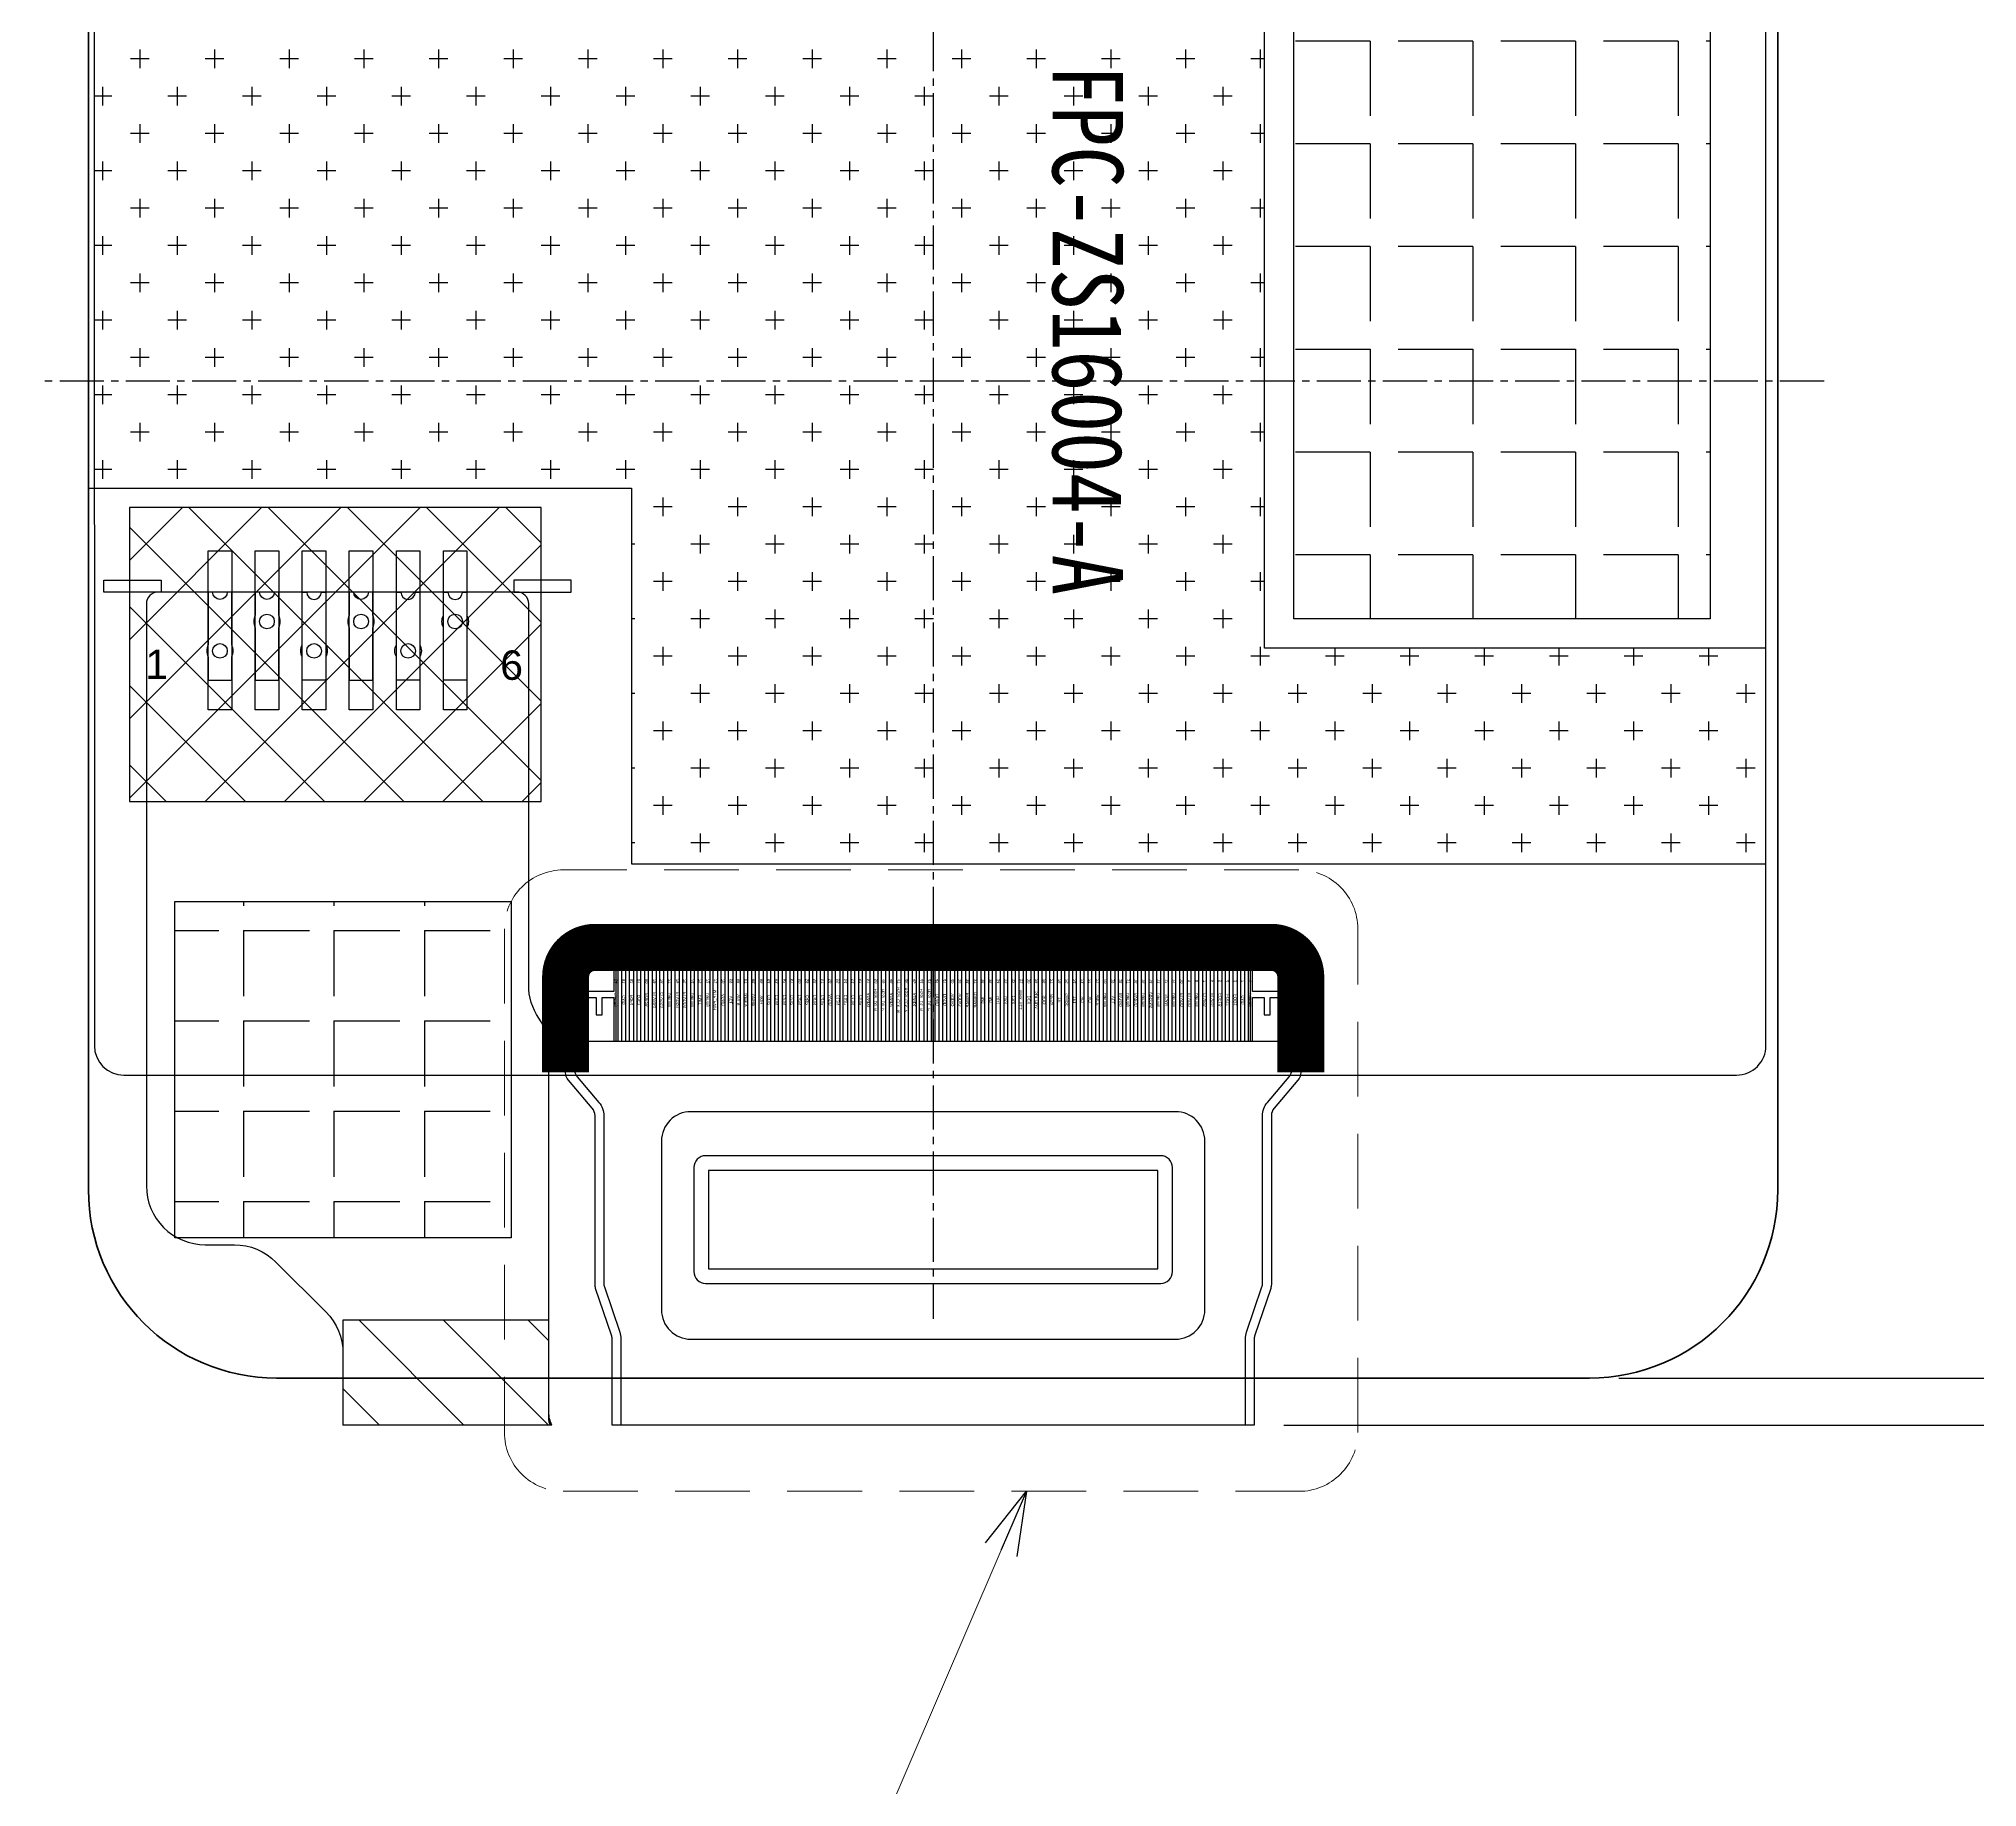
# Model space of a CAD drawing. Header units: millimetres. Extents: x 2678 to 7528, y -1679 to -1155.
# Drawn here: x 3287.1 to 3320.07, y -1290.32 to -1260.58 of the extents above; entities that cross this region are included whole.
import ezdxf
from ezdxf.enums import TextEntityAlignment as Align

# ---------------------------------------------------------------- set-up
doc = ezdxf.new("R2010")
doc.units = ezdxf.units.MM
doc.linetypes.add('CENTER2', pattern=[1.125, 0.75, -0.125, 0.125, -0.125])
doc.linetypes.add('DASHED', pattern=[19.05, 12.7, -6.35])
for name, color, linetype in [('01 Copper', 3, 'Continuous'), ('03 Solder Resist', 6, 'Continuous'), ('04 Chip', 20, 'Continuous'), ('06 Cutline', 4, 'Continuous'), ('07 Potting', 132, 'Continuous'), ('09 Center_line', 1, 'Continuous'), ('13 OL no.', 190, 'Continuous'), ('14 OL name', 220, 'Continuous'), ('EMI', 8, 'Continuous'), ('FPC-LCM', 124, 'Continuous'), ('FPC-TP', 32, 'Continuous'), ('LCM-FPC', 30, 'Continuous'), ('PANEL', 7, 'Continuous')]:
    doc.layers.add(name, color=color, linetype=linetype)
for name, color, linetype, lineweight in [('AM_8', 1, 'Continuous', 25), ('Dim', 3, 'Continuous', 13), ('P_ENCAP.drawing', 30, 'Continuous', 100), ('P_OLED.drawing', 3, 'Continuous', 100)]:
    doc.layers.add(name, color=color, linetype=linetype, lineweight=lineweight)
doc.styles.add('Arial', font='')
doc.styles.add('CCN-1', font='', dxfattribs={"width": 0.85})
doc.styles.get("Standard").update_dxf_attribs({"font": 'arial.ttf'})
doc.styles.add('宋体', font='')
doc.styles.add('汉字', font='')
doc.styles.get('Arial').set_extended_font_data('SimSun')
doc.styles.get('CCN-1').set_extended_font_data('SimSun')
doc.styles.get('宋体').set_extended_font_data('SimSun')
doc.styles.get('汉字').set_extended_font_data('SimSun')
doc.dimstyles.new('DIM-CCN', dxfattribs={"dimscale": 0.9, "dimtxt": 1.7, "dimasz": 1.2, "dimexe": 1.5, "dimexo": 0.5, "dimgap": 0.3, "dimtad": 1, "dimzin": 0, "dimdsep": 46, "dimtxsty": 'CCN-1', "dimblk": 'OPEN30', "dimcen": 0.05, "dimclrd": 256, "dimclre": 256, "dimclrt": 7, "dimadec": 0, "dimazin": 0, "dimtfac": 1, "dimtofl": 0, "dimtmove": 0, "dimatfit": 3, "dimldrblk": 'OPEN30', "dimfxl": 1, "dimtolj": 1, "dimtzin": 0, "dimlwd": -1, "dimlwe": -1, "dimarcsym": 0})
doc.dimstyles.new('标注模版', dxfattribs={"dimtxt": 1.6, "dimasz": 2, "dimexe": 0.5, "dimexo": 0.5, "dimgap": 0.2, "dimtad": 1, "dimzin": 1, "dimdsep": 46, "dimtxsty": 'Arial', "dimcen": 1, "dimclrd": 3, "dimclre": 3, "dimclrt": 3, "dimadec": 0, "dimazin": 0, "dimtp": 1.2, "dimtm": 1.2, "dimtfac": 1, "dimtmove": 0, "dimatfit": 3, "dimfxl": 1, "dimtolj": 1, "dimarcsym": 0})

# ---------------------------------------------------------------- blocks, each defined once
blk = doc.blocks.new('*D212')
at = {"layer": 'Defpoints', "color": 0}
for p in [(3313.473, -1283.361), (3307.773, -1284.161), (3324.187, -1284.161)]:
    blk.add_point(p, dxfattribs=at)
at = {"layer": 'Dim', "color": 6, "lineweight": -2}
for p, q in [((3324.187, -1281.861), (3324.187, -1280.361)), ((3313.973, -1283.361), (3324.687, -1283.361)), ((3324.187, -1283.361), (3324.187, -1284.161)), ((3308.273, -1284.161), (3324.687, -1284.161)), ((3324.187, -1285.661), (3324.187, -1295.364))]:
    blk.add_line(p, q, dxfattribs=at)
at = {"layer": 'Dim', "color": 6}
for points in [[(3323.937, -1281.861), (3324.437, -1281.861), (3324.187, -1283.361)], [(3324.437, -1285.661), (3323.937, -1285.661), (3324.187, -1284.161)]]:
    blk.add_solid(points, dxfattribs=at)
at = {"layer": 'Dim', "color": 6, "insert": (3323.187, -1291.263), "char_height": 1.6, "attachment_point": 5, "rotation": 90, "style": '宋体'}
blk.add_mtext('0.80max', dxfattribs=at)
blk = doc.blocks.new('WQG43')
at = {"layer": 'AM_8'}
h = blk.add_hatch(dxfattribs=at)
h.set_pattern_fill('ANGLE', color=2, scale=0.25, angle=180, style=0)
h.set_pattern_definition([(180, (6606.661, -666.9035), (-2e-16, -1.74625), [1.27, -0.47625]), (270, (6606.661, -666.9035), (1.74625, -3e-16), [1.27, -0.47625])])
h.paths.add_polyline_path([(3340.889, -837.872), (3347.97, -837.872), (3347.97, -848.669), (3340.889, -848.669)])
at = {"color": 1, "linetype": 'Continuous'}
blk.add_lwpolyline([(3339.758, -837.709, -0.414214), (3339.258, -837.209), (3339.258, -819.444, -0.414214), (3339.758, -818.95), (3340.258, -818.95, 0.414214), (3340.758, -818.45), (3340.758, -815.65, 0.414214), (3340.258, -815.15), (3333.258, -815.15, 0.414214), (3332.758, -815.65), (3332.758, -818.45, 0.414214), (3333.258, -818.95), (3333.758, -818.95, -0.414214), (3334.258, -819.444), (3334.258, -837.209, -0.414214), (3333.758, -837.709), (3320.993, -837.709, 0.41424), (3320.493, -838.209), (3320.495, -855.929, 0.414187), (3320.995, -856.429), (3348.418, -856.429, 0.414214), (3348.918, -855.929), (3348.918, -838.209, 0.414214), (3348.418, -837.709)], format="xyb", close=True, dxfattribs=at)
at = {"layer": 'AM_8', "color": 2}
blk.add_lwpolyline([(3340.889, -837.872), (3347.97, -837.872), (3347.97, -848.669), (3340.889, -848.669)], close=True, dxfattribs=at)
blk = doc.blocks.new('_Open30')
at = {"color": 0, "linetype": 'ByBlock', "lineweight": -2}
for p, q in [((-1, 0.268), (0, 0)), ((0, 0), (-1, -0.268)), ((0, 0), (-1, 0))]:
    blk.add_line(p, q, dxfattribs=at)

msp = doc.modelspace()

# ---------------------------------------------------------------- hatches: boundary and pattern name
at = {"layer": 'AM_8'}
h = msp.add_hatch(dxfattribs=at)
h.set_pattern_fill('ANSI37', color=2, scale=0.3, style=0)
h.set_pattern_definition([(225, (6522.494, -1085.3043), (0.6735192, -0.6735192), []), (315, (6522.494, -1085.3043), (0.6735192, 0.6735192), [])])
h.paths.add_polyline_path([(3295.6461, -1268.5563), (3288.6461, -1268.5563), (3288.6461, -1273.5563), (3295.6461, -1273.5563)])
h = msp.add_hatch(dxfattribs=at)
h.set_pattern_fill('ANGLE', color=2, scale=0.22, style=0)
h.set_pattern_definition([(360, (-280.7044, -1046.7832), (0, -1.5367), [1.1176, -0.4191]), (270, (-280.7044, -1046.7832), (-1.5367, -9e-17), [1.1176, -0.4191])])
h.paths.add_polyline_path([(3289.4158, -1275.2586), (3295.1358, -1275.2586), (3295.1358, -1280.9786), (3289.4158, -1280.9786)])
h = msp.add_hatch(dxfattribs=at)
h.set_pattern_fill('ANSI31', color=6, scale=0.32, style=0)
h.set_pattern_definition([(315, (-564.2067, -300.7402), (-0.7184205, -0.7184205), [])])
h.paths.add_polyline_path([(3292.2771, -1284.161), (3295.8037, -1284.161), (3295.8039, -1284.1613), (3295.784, -1284.1131), (3295.7771, -1284.0614), (3295.7771, -1282.377), (3292.2771, -1282.377)])
at = {"layer": 'EMI'}
h = msp.add_hatch(dxfattribs=at)
h.set_pattern_fill('CROSS', color=8, scale=0.1, style=0)
h.set_pattern_definition([(180, (6463.34627, -2146.75086), (-0.635, -0.635), [0.3175, -0.9525]), (270, (6463.1875, -2146.5921), (0.635, -0.635), [0.3175, -0.9525])])
edge = h.paths.add_edge_path()
edge.add_line((3287.9499, -1268.2292), (3297.1845, -1268.2292))
edge.add_line((3297.1845, -1268.2292), (3297.1845, -1274.6166))
edge.add_line((3297.1845, -1274.6166), (3316.4732, -1274.6166))
edge.add_line((3316.4732, -1274.6166), (3316.4732, -1270.9477))
edge.add_line((3316.4732, -1270.9477), (3307.9443, -1270.9477))
edge.add_line((3307.9443, -1270.9477), (3307.9443, -1259.488))
edge.add_line((3307.9443, -1259.488), (3307.3132, -1259.488))
edge.add_arc((3307.3132, -1258.988), 0.5, 180, 270, ccw=False)
edge.add_line((3306.8132, -1258.988), (3306.8132, -1241.223))
edge.add_line((3306.8132, -1241.223), (3301.8132, -1241.223))
edge.add_line((3301.8132, -1241.223), (3301.8132, -1258.988))
edge.add_arc((3301.3132, -1258.988), 0.5, 270, 360, ccw=False)
edge.add_line((3301.3132, -1259.488), (3288.5481, -1259.488))
edge.add_arc((3288.5481, -1259.988), 0.5, 90, 180.00516)
edge.add_line((3288.0481, -1259.988), (3288.0488, -1268.2292))

# ---------------------------------------------------------------- linework, layer by layer
at = {"color": 7, "const_width": 0.8}
msp.add_lwpolyline([(3308.5626, -1278.1632), (3308.5626, -1276.5365, 0.4142136), (3308.0626, -1276.0365), (3296.5628, -1276.0365, 0.4141784), (3296.0628, -1276.5364), (3296.0626, -1278.1632)], format="xyb", dxfattribs=at)
at = {"color": 3, "lineweight": 100}
msp.add_arc((3313.4732, -1280.161), 3.2, 270, 0, dxfattribs=at)
at = {"layer": '01 Copper'}
for points in [[(3296.9094, -1276.0366), (3296.9094, -1276.1166), (3296.8844, -1276.1366), (3296.8844, -1276.7866), (3296.3822, -1276.7866), (3296.3822, -1276.8866), (3296.5822, -1276.8866), (3296.5822, -1277.1866), (3296.6822, -1277.1866), (3296.6822, -1276.8866), (3296.8844, -1276.8866), (3296.8844, -1277.6366)], [(3296.9544, -1277.6366), (3296.9544, -1276.1366), (3296.9294, -1276.1166), (3296.9294, -1276.0366)], [(3297.0394, -1276.0366), (3297.0394, -1276.1166), (3297.0144, -1276.1366), (3297.0144, -1277.6366)], [(3297.0844, -1277.6366), (3297.0844, -1276.1366), (3297.0594, -1276.1166), (3297.0594, -1276.0366)], [(3297.1694, -1276.0366), (3297.1694, -1276.1166), (3297.1444, -1276.1366), (3297.1444, -1277.6366)], [(3297.1894, -1276.0366), (3297.1894, -1276.1166), (3297.2144, -1276.1366), (3297.2144, -1277.6366)], [(3297.2993, -1276.0366), (3297.2993, -1276.1166), (3297.2743, -1276.1366), (3297.2743, -1277.6366)], [(3297.3443, -1277.6366), (3297.3443, -1276.1366), (3297.3193, -1276.1166), (3297.3193, -1276.0366)], [(3297.4293, -1276.0366), (3297.4293, -1276.1166), (3297.4043, -1276.1366), (3297.4043, -1277.6366)], [(3297.4743, -1277.6366), (3297.4743, -1276.1366), (3297.4493, -1276.1166), (3297.4493, -1276.0366)], [(3297.5592, -1276.0366), (3297.5592, -1276.1166), (3297.5342, -1276.1366), (3297.5342, -1277.6366)], [(3297.5792, -1276.0366), (3297.5792, -1276.1166), (3297.6042, -1276.1366), (3297.6042, -1277.6366)], [(3297.6642, -1277.6366), (3297.6642, -1276.1366), (3297.6892, -1276.1166), (3297.6892, -1276.0366)], [(3297.7342, -1277.6366), (3297.7342, -1276.1366), (3297.7092, -1276.1166), (3297.7092, -1276.0366)], [(3297.8191, -1276.0366), (3297.8191, -1276.1166), (3297.7941, -1276.1366), (3297.7941, -1277.6366)], [(3297.8641, -1277.6366), (3297.8641, -1276.1366), (3297.8391, -1276.1166), (3297.8391, -1276.0366)], [(3297.9241, -1277.6366), (3297.9241, -1276.1366), (3297.9491, -1276.1166), (3297.9491, -1276.0366)], [(3297.9691, -1276.0366), (3297.9691, -1276.1166), (3297.9941, -1276.1366), (3297.9941, -1277.6366)], [(3298.054, -1277.6366), (3298.054, -1276.1366), (3298.079, -1276.1166), (3298.079, -1276.0366)], [(3298.124, -1277.6366), (3298.124, -1276.1366), (3298.099, -1276.1166), (3298.099, -1276.0366)], [(3298.209, -1276.0366), (3298.209, -1276.1166), (3298.184, -1276.1366), (3298.184, -1277.6366)], [(3298.254, -1277.6366), (3298.254, -1276.1366), (3298.229, -1276.1166), (3298.229, -1276.0366)], [(3298.3139, -1277.6366), (3298.3139, -1276.1366), (3298.3389, -1276.1166), (3298.3389, -1276.0366)], [(3298.3839, -1277.6366), (3298.3839, -1276.1366), (3298.3589, -1276.1166), (3298.3589, -1276.0366)], [(3298.4439, -1277.6366), (3298.4439, -1276.1366), (3298.4689, -1276.1166), (3298.4689, -1276.0366)], [(3298.4889, -1276.0366), (3298.4889, -1276.1166), (3298.5139, -1276.1366), (3298.5139, -1277.6366)], [(3298.5739, -1277.6366), (3298.5739, -1276.1366), (3298.5989, -1276.1166), (3298.5989, -1276.0366)], [(3298.6189, -1276.0366), (3298.6189, -1276.1166), (3298.6439, -1276.1366), (3298.6439, -1277.6366)], [(3298.7288, -1276.0366), (3298.7288, -1276.1166), (3298.7038, -1276.1366), (3298.7038, -1277.6366)], [(3298.7738, -1277.6366), (3298.7738, -1276.1366), (3298.7488, -1276.1166), (3298.7488, -1276.0366)], [(3298.8338, -1277.6366), (3298.8338, -1276.1366), (3298.8588, -1276.1166), (3298.8588, -1276.0366)], [(3298.8788, -1276.0366), (3298.8788, -1276.1166), (3298.9038, -1276.1366), (3298.9038, -1277.6366)], [(3298.9887, -1276.0366), (3298.9887, -1276.1166), (3298.9637, -1276.1366), (3298.9637, -1277.6366)], [(3299.0337, -1277.6366), (3299.0337, -1276.1366), (3299.0087, -1276.1166), (3299.0087, -1276.0366)], [(3299.1187, -1276.0366), (3299.1187, -1276.1166), (3299.0937, -1276.1366), (3299.0937, -1277.6366)], [(3299.1637, -1277.6366), (3299.1637, -1276.1366), (3299.1387, -1276.1166), (3299.1387, -1276.0366)], [(3299.2486, -1276.0366), (3299.2486, -1276.1166), (3299.2236, -1276.1366), (3299.2236, -1277.6366)], [(3299.2936, -1277.6366), (3299.2936, -1276.1366), (3299.2686, -1276.1166), (3299.2686, -1276.0366)], [(3299.3536, -1277.6366), (3299.3536, -1276.1366), (3299.3786, -1276.1166), (3299.3786, -1276.0366)], [(3299.3986, -1276.0366), (3299.3986, -1276.1166), (3299.4236, -1276.1366), (3299.4236, -1277.6366)], [(3299.5085, -1276.0366), (3299.5085, -1276.1166), (3299.4835, -1276.1366), (3299.4835, -1277.6366)], [(3299.5535, -1277.6366), (3299.5535, -1276.1366), (3299.5285, -1276.1166), (3299.5285, -1276.0366)], [(3299.6385, -1276.0366), (3299.6385, -1276.1166), (3299.6135, -1276.1366), (3299.6135, -1277.6366)], [(3299.6835, -1277.6366), (3299.6835, -1276.1366), (3299.6585, -1276.1166), (3299.6585, -1276.0366)], [(3299.7684, -1276.0366), (3299.7684, -1276.1166), (3299.7434, -1276.1366), (3299.7434, -1277.6366)], [(3299.8134, -1277.6366), (3299.8134, -1276.1366), (3299.7884, -1276.1166), (3299.7884, -1276.0366)], [(3299.8984, -1276.0366), (3299.8984, -1276.1166), (3299.8734, -1276.1366), (3299.8734, -1277.6366)], [(3299.9434, -1277.6366), (3299.9434, -1276.1366), (3299.9184, -1276.1166), (3299.9184, -1276.0366)], [(3300.0284, -1276.0366), (3300.0284, -1276.1166), (3300.0034, -1276.1366), (3300.0034, -1277.6366)], [(3300.0734, -1277.6366), (3300.0734, -1276.1366), (3300.0484, -1276.1166), (3300.0484, -1276.0366)], [(3300.1333, -1277.6366), (3300.1333, -1276.1366), (3300.1583, -1276.1166), (3300.1583, -1276.0366)], [(3300.1783, -1276.0366), (3300.1783, -1276.1166), (3300.2033, -1276.1366), (3300.2033, -1277.6366)], [(3300.2883, -1276.0366), (3300.2883, -1276.1166), (3300.2633, -1276.1366), (3300.2633, -1277.6366)], [(3300.3333, -1277.6366), (3300.3333, -1276.1366), (3300.3083, -1276.1166), (3300.3083, -1276.0366)], [(3300.4182, -1276.0366), (3300.4182, -1276.1166), (3300.3932, -1276.1366), (3300.3932, -1277.6366)], [(3300.4632, -1277.6366), (3300.4632, -1276.1366), (3300.4382, -1276.1166), (3300.4382, -1276.0366)], [(3300.5482, -1276.0366), (3300.5482, -1276.1166), (3300.5232, -1276.1366), (3300.5232, -1277.6366)], [(3300.5932, -1277.6366), (3300.5932, -1276.1366), (3300.5682, -1276.1166), (3300.5682, -1276.0366)], [(3300.6531, -1277.6366), (3300.6531, -1276.1366), (3300.6781, -1276.1166), (3300.6781, -1276.0366)], [(3300.6981, -1276.0366), (3300.6981, -1276.1166), (3300.7231, -1276.1366), (3300.7231, -1277.6366)], [(3300.7831, -1277.6366), (3300.7831, -1276.1366), (3300.8081, -1276.1166), (3300.8081, -1276.0366)], [(3300.8281, -1276.0366), (3300.8281, -1276.1166), (3300.8531, -1276.1366), (3300.8531, -1277.6366)], [(3300.938, -1276.0366), (3300.938, -1276.1166), (3300.913, -1276.1366), (3300.913, -1277.6366)], [(3300.983, -1277.6366), (3300.983, -1276.1366), (3300.958, -1276.1166), (3300.958, -1276.0366)], [(3301.068, -1276.0366), (3301.068, -1276.1166), (3301.043, -1276.1366), (3301.043, -1277.6366)], [(3301.113, -1277.6366), (3301.113, -1276.1366), (3301.088, -1276.1166), (3301.088, -1276.0366)], [(3301.1729, -1277.6366), (3301.1729, -1276.1366), (3301.1979, -1276.1166), (3301.1979, -1276.0366)], [(3301.2429, -1277.6366), (3301.2429, -1276.1366), (3301.2179, -1276.1166), (3301.2179, -1276.0366)], [(3301.3029, -1277.6366), (3301.3029, -1276.1366), (3301.3279, -1276.1166), (3301.3279, -1276.0366)], [(3301.3479, -1276.0366), (3301.3479, -1276.1166), (3301.3729, -1276.1366), (3301.3729, -1277.6366)], [(3301.4329, -1277.6366), (3301.4329, -1276.1366), (3301.4579, -1276.1166), (3301.4579, -1276.0366)], [(3301.4779, -1276.0366), (3301.4779, -1276.1166), (3301.5029, -1276.1366), (3301.5029, -1277.6366)], [(3301.5878, -1276.0366), (3301.5878, -1276.1166), (3301.5628, -1276.1366), (3301.5628, -1277.6366)], [(3301.6328, -1277.6366), (3301.6328, -1276.1366), (3301.6078, -1276.1166), (3301.6078, -1276.0366)], [(3301.6928, -1277.6366), (3301.6928, -1276.1366), (3301.7178, -1276.1166), (3301.7178, -1276.0366)], [(3301.7378, -1276.0366), (3301.7378, -1276.1166), (3301.7628, -1276.1366), (3301.7628, -1277.6366)], [(3301.8477, -1276.0366), (3301.8477, -1276.1166), (3301.8227, -1276.1366), (3301.8227, -1277.6366)], [(3301.8927, -1277.6366), (3301.8927, -1276.1366), (3301.8677, -1276.1166), (3301.8677, -1276.0366)], [(3301.9777, -1276.0366), (3301.9777, -1276.1166), (3301.9527, -1276.1366), (3301.9527, -1277.6366)], [(3301.9977, -1276.0366), (3301.9977, -1276.1166), (3302.0227, -1276.1366), (3302.0227, -1277.6366)], [(3302.0826, -1277.6366), (3302.0826, -1276.1366), (3302.1076, -1276.1166), (3302.1076, -1276.0366)], [(3302.1276, -1276.0366), (3302.1276, -1276.1166), (3302.1526, -1276.1366), (3302.1526, -1277.6366)], [(3302.2376, -1276.0366), (3302.2376, -1276.1166), (3302.2126, -1276.1366), (3302.2126, -1277.6366)], [(3302.2826, -1277.6366), (3302.2826, -1276.1366), (3302.2576, -1276.1166), (3302.2576, -1276.0366)], [(3302.3675, -1276.0366), (3302.3675, -1276.1166), (3302.3425, -1276.1366), (3302.3425, -1277.6366)], [(3302.4125, -1277.6366), (3302.4125, -1276.1366), (3302.3875, -1276.1166), (3302.3875, -1276.0366)], [(3302.4975, -1276.0366), (3302.4975, -1276.1166), (3302.4725, -1276.1366), (3302.4725, -1277.6366)], [(3302.5425, -1277.6366), (3302.5425, -1276.1366), (3302.5175, -1276.1166), (3302.5175, -1276.0366)], [(3302.6274, -1276.0366), (3302.6274, -1276.1166), (3302.6024, -1276.1366), (3302.6024, -1277.6366)], [(3302.6474, -1276.0366), (3302.6474, -1276.1166), (3302.6724, -1276.1366), (3302.6724, -1277.6366)], [(3302.7324, -1277.6366), (3302.7324, -1276.1366), (3302.7574, -1276.1166), (3302.7574, -1276.0366)], [(3302.8024, -1277.6366), (3302.8024, -1276.1366), (3302.7774, -1276.1166), (3302.7774, -1276.0366)], [(3302.8874, -1276.0366), (3302.8874, -1276.1166), (3302.8624, -1276.1366), (3302.8624, -1277.6366)], [(3302.9324, -1277.6366), (3302.9324, -1276.1366), (3302.9074, -1276.1166), (3302.9074, -1276.0366)], [(3303.0173, -1276.0366), (3303.0173, -1276.1166), (3302.9923, -1276.1366), (3302.9923, -1277.6366)], [(3303.0623, -1277.6366), (3303.0623, -1276.1366), (3303.0373, -1276.1166), (3303.0373, -1276.0366)], [(3303.1473, -1276.0366), (3303.1473, -1276.1166), (3303.1223, -1276.1366), (3303.1223, -1277.6366)], [(3303.1923, -1277.6366), (3303.1923, -1276.1366), (3303.1673, -1276.1166), (3303.1673, -1276.0366)], [(3303.2772, -1276.0366), (3303.2772, -1276.1166), (3303.2522, -1276.1366), (3303.2522, -1277.6366)], [(3303.3222, -1277.6366), (3303.3222, -1276.1366), (3303.2972, -1276.1166), (3303.2972, -1276.0366)], [(3303.3822, -1277.6366), (3303.3822, -1276.1366), (3303.4072, -1276.1166), (3303.4072, -1276.0366)], [(3303.4272, -1276.0366), (3303.4272, -1276.1166), (3303.4522, -1276.1366), (3303.4522, -1277.6366)], [(3303.5371, -1276.0366), (3303.5371, -1276.1166), (3303.5121, -1276.1366), (3303.5121, -1277.6366)], [(3303.5821, -1277.6366), (3303.5821, -1276.1366), (3303.5571, -1276.1166), (3303.5571, -1276.0366)], [(3303.6671, -1276.0366), (3303.6671, -1276.1166), (3303.6421, -1276.1366), (3303.6421, -1277.6366)], [(3303.7121, -1277.6366), (3303.7121, -1276.1366), (3303.6871, -1276.1166), (3303.6871, -1276.0366)], [(3303.772, -1277.6366), (3303.772, -1276.1366), (3303.797, -1276.1166), (3303.797, -1276.0366)], [(3303.817, -1276.0366), (3303.817, -1276.1166), (3303.842, -1276.1366), (3303.842, -1277.6366)], [(3303.902, -1277.6366), (3303.902, -1276.1366), (3303.927, -1276.1166), (3303.927, -1276.0366)], [(3303.947, -1276.0366), (3303.947, -1276.1166), (3303.972, -1276.1366), (3303.972, -1277.6366)], [(3304.0569, -1276.0366), (3304.0569, -1276.1166), (3304.0319, -1276.1366), (3304.0319, -1277.6366)], [(3304.1019, -1277.6366), (3304.1019, -1276.1366), (3304.0769, -1276.1166), (3304.0769, -1276.0366)], [(3304.1869, -1276.0366), (3304.1869, -1276.1166), (3304.1619, -1276.1366), (3304.1619, -1277.6366)], [(3304.2319, -1277.6366), (3304.2319, -1276.1366), (3304.2069, -1276.1166), (3304.2069, -1276.0366)], [(3304.3169, -1276.0366), (3304.3169, -1276.1166), (3304.2919, -1276.1366), (3304.2919, -1277.6366)], [(3304.3619, -1277.6366), (3304.3619, -1276.1366), (3304.3369, -1276.1166), (3304.3369, -1276.0366)], [(3304.4468, -1276.0366), (3304.4468, -1276.1166), (3304.4218, -1276.1366), (3304.4218, -1277.6366)], [(3304.4918, -1277.6366), (3304.4918, -1276.1366), (3304.4668, -1276.1166), (3304.4668, -1276.0366)], [(3304.5518, -1277.6366), (3304.5518, -1276.1366), (3304.5768, -1276.1166), (3304.5768, -1276.0366)], [(3304.5968, -1276.0366), (3304.5968, -1276.1166), (3304.6218, -1276.1366), (3304.6218, -1277.6366)], [(3304.7067, -1276.0366), (3304.7067, -1276.1166), (3304.6817, -1276.1366), (3304.6817, -1277.6366)], [(3304.7517, -1277.6366), (3304.7517, -1276.1366), (3304.7267, -1276.1166), (3304.7267, -1276.0366)], [(3304.8367, -1276.0366), (3304.8367, -1276.1166), (3304.8117, -1276.1366), (3304.8117, -1277.6366)], [(3304.8817, -1277.6366), (3304.8817, -1276.1366), (3304.8567, -1276.1166), (3304.8567, -1276.0366)], [(3304.9666, -1276.0366), (3304.9666, -1276.1166), (3304.9416, -1276.1366), (3304.9416, -1277.6366)], [(3305.0116, -1277.6366), (3305.0116, -1276.1366), (3304.9866, -1276.1166), (3304.9866, -1276.0366)], [(3305.0966, -1276.0366), (3305.0966, -1276.1166), (3305.0716, -1276.1366), (3305.0716, -1277.6366)], [(3305.1416, -1277.6366), (3305.1416, -1276.1366), (3305.1166, -1276.1166), (3305.1166, -1276.0366)], [(3305.3315, -1277.6366), (3305.3315, -1276.1366), (3305.3565, -1276.1166), (3305.3565, -1276.0366)], [(3305.3765, -1276.0366), (3305.3765, -1276.1166), (3305.4015, -1276.1366), (3305.4015, -1277.6366)], [(3305.4614, -1277.6366), (3305.4614, -1276.1366), (3305.4864, -1276.1166), (3305.4864, -1276.0366)], [(3305.5064, -1276.0366), (3305.5064, -1276.1166), (3305.5314, -1276.1366), (3305.5314, -1277.6366)], [(3305.5914, -1277.6366), (3305.5914, -1276.1366), (3305.6164, -1276.1166), (3305.6164, -1276.0366)], [(3305.6364, -1276.0366), (3305.6364, -1276.1166), (3305.6614, -1276.1366), (3305.6614, -1277.6366)], [(3305.7464, -1276.0366), (3305.7464, -1276.1166), (3305.7214, -1276.1366), (3305.7214, -1277.6366)], [(3305.7914, -1277.6366), (3305.7914, -1276.1366), (3305.7664, -1276.1166), (3305.7664, -1276.0366)], [(3305.8763, -1276.0366), (3305.8763, -1276.1166), (3305.8513, -1276.1366), (3305.8513, -1277.6366)], [(3305.9213, -1277.6366), (3305.9213, -1276.1366), (3305.8963, -1276.1166), (3305.8963, -1276.0366)], [(3306.0063, -1276.0366), (3306.0063, -1276.1166), (3305.9813, -1276.1366), (3305.9813, -1277.6366)], [(3306.0513, -1277.6366), (3306.0513, -1276.1366), (3306.0263, -1276.1166), (3306.0263, -1276.0366)], [(3306.1362, -1276.0366), (3306.1362, -1276.1166), (3306.1112, -1276.1366), (3306.1112, -1277.6366)], [(3306.1812, -1277.6366), (3306.1812, -1276.1366), (3306.1562, -1276.1166), (3306.1562, -1276.0366)], [(3306.2412, -1277.6366), (3306.2412, -1276.1366), (3306.2662, -1276.1166), (3306.2662, -1276.0366)], [(3306.3112, -1277.6366), (3306.3112, -1276.1366), (3306.2862, -1276.1166), (3306.2862, -1276.0366)], [(3306.3961, -1276.0366), (3306.3961, -1276.1166), (3306.3711, -1276.1366), (3306.3711, -1277.6366)], [(3306.4411, -1277.6366), (3306.4411, -1276.1366), (3306.4161, -1276.1166), (3306.4161, -1276.0366)], [(3306.5261, -1276.0366), (3306.5261, -1276.1166), (3306.5011, -1276.1366), (3306.5011, -1277.6366)], [(3306.5711, -1277.6366), (3306.5711, -1276.1366), (3306.5461, -1276.1166), (3306.5461, -1276.0366)], [(3306.656, -1276.0366), (3306.656, -1276.1166), (3306.631, -1276.1366), (3306.631, -1277.6366)], [(3306.701, -1277.6366), (3306.701, -1276.1366), (3306.676, -1276.1166), (3306.676, -1276.0366)], [(3306.786, -1276.0366), (3306.786, -1276.1166), (3306.761, -1276.1366), (3306.761, -1277.6366)], [(3306.831, -1277.6366), (3306.831, -1276.1366), (3306.806, -1276.1166), (3306.806, -1276.0366)], [(3306.9159, -1276.0366), (3306.9159, -1276.1166), (3306.8909, -1276.1366), (3306.8909, -1277.6366)], [(3306.9609, -1277.6366), (3306.9609, -1276.1366), (3306.9359, -1276.1166), (3306.9359, -1276.0366)], [(3307.0459, -1276.0366), (3307.0459, -1276.1166), (3307.0209, -1276.1366), (3307.0209, -1277.6366)], [(3307.0909, -1277.6366), (3307.0909, -1276.1366), (3307.0659, -1276.1166), (3307.0659, -1276.0366)], [(3307.1509, -1277.6366), (3307.1509, -1276.1366), (3307.1759, -1276.1166), (3307.1759, -1276.0366)], [(3307.1959, -1276.0366), (3307.1959, -1276.1166), (3307.2209, -1276.1366), (3307.2209, -1277.6366)], [(3307.2808, -1277.6366), (3307.2808, -1276.1366), (3307.3058, -1276.1166), (3307.3058, -1276.0366)], [(3307.3508, -1277.6366), (3307.3508, -1276.1366), (3307.3258, -1276.1166), (3307.3258, -1276.0366)], [(3307.4108, -1277.6366), (3307.4108, -1276.1366), (3307.4358, -1276.1166), (3307.4358, -1276.0366)], [(3307.4558, -1276.0366), (3307.4558, -1276.1166), (3307.4808, -1276.1366), (3307.4808, -1277.6366)], [(3307.5657, -1276.0366), (3307.5657, -1276.1166), (3307.5407, -1276.1366), (3307.5407, -1277.6366)], [(3307.6107, -1277.6366), (3307.6107, -1276.1366), (3307.5857, -1276.1166), (3307.5857, -1276.0366)], [(3307.6957, -1276.0366), (3307.6957, -1276.1166), (3307.6707, -1276.1366), (3307.6707, -1277.6366)], [(3307.7407, -1277.6366), (3307.7407, -1276.8866), (3307.9429, -1276.8866), (3307.9429, -1277.1866), (3308.0429, -1277.1866), (3308.0429, -1276.8866), (3308.2429, -1276.8866), (3308.2429, -1276.7866), (3307.7407, -1276.7866), (3307.7407, -1276.1366), (3307.7157, -1276.1166), (3307.7157, -1276.0366)]]:
    msp.add_lwpolyline(points, dxfattribs=at)
at = {"layer": '01 Copper', "color": 1}
for points in [[(3305.2265, -1276.0366), (3305.2265, -1276.1166), (3305.2015, -1276.1366), (3305.2015, -1277.6366)], [(3305.2715, -1277.6366), (3305.2715, -1276.1366), (3305.2465, -1276.1166), (3305.2465, -1276.0366)]]:
    msp.add_lwpolyline(points, dxfattribs=at)
at = {"layer": '03 Solder Resist'}
msp.add_lwpolyline([(3307.6226, -1284.161), (3307.6226, -1282.6944, -0.0818692), (3307.6411, -1282.5821), (3307.902, -1281.8122, 0.0818692), (3307.9126, -1281.7481), (3307.9126, -1278.8995, -0.1776912), (3307.9956, -1278.6731), (3308.3651, -1278.2375, 0.1776912), (3308.4126, -1278.1082), (3308.4126, -1277.6366), (3296.2126, -1277.6366), (3296.2126, -1278.1082, 0.1776912), (3296.26, -1278.2375), (3296.6295, -1278.6731, -0.1776912), (3296.7126, -1278.8995), (3296.7126, -1281.7481, 0.0818692), (3296.7231, -1281.8122), (3296.984, -1282.5821, -0.0818692), (3297.0026, -1282.6944), (3297.0026, -1284.161)], format="xyb", dxfattribs=at)
msp.add_lwpolyline([(3306.1826, -1281.7506, 0.4142136), (3306.3826, -1281.5506), (3306.3826, -1279.7806, 0.4142136), (3306.1826, -1279.5806), (3298.4426, -1279.5806, 0.4142136), (3298.2426, -1279.7806), (3298.2426, -1281.5506, 0.4142136), (3298.4426, -1281.7506)], format="xyb", close=True, dxfattribs=at)
at = {"layer": '04 Chip', "color": 1, "linetype": 'DASHED', "lineweight": 9, "ltscale": 0.1}
msp.add_lwpolyline([(3308.5326, -1274.7194), (3296.0226, -1274.7194, 0.4142136), (3295.0226, -1275.7194), (3295.0226, -1284.287, 0.4142136), (3296.0226, -1285.287), (3308.5326, -1285.287, 0.4142136), (3309.5326, -1284.287), (3309.5326, -1275.7194, 0.4142136)], format="xyb", close=True, dxfattribs=at)
at = {"layer": '04 Chip'}
msp.add_lwpolyline([(3298.4926, -1279.8306), (3298.4926, -1281.5006), (3306.1326, -1281.5006), (3306.1326, -1279.8306)], close=True, dxfattribs=at)
at = {"layer": '06 Cutline', "linetype": 'Continuous'}
msp.add_line((3307.7726, -1284.161), (3296.8526, -1284.161), dxfattribs=at)
msp.add_lwpolyline([(3296.8526, -1284.161), (3296.8526, -1282.6944, 0.0818692), (3296.842, -1282.6302), (3296.5731, -1281.837, -0.0818692), (3296.5626, -1281.7728), (3296.5626, -1278.8995, 0.1776912), (3296.5151, -1278.7702), (3296.11, -1278.2926, -0.1776912), (3296.0626, -1278.1632), (3296.0626, -1276.2366, -0.4142136), (3296.2626, -1276.0366), (3308.3626, -1276.0366, -0.4142136), (3308.5626, -1276.2366), (3308.5626, -1278.1632, -0.1776912), (3308.5151, -1278.2926), (3308.11, -1278.7702, 0.1776912), (3308.0626, -1278.8995), (3308.0626, -1281.7728, -0.0818692), (3308.052, -1281.837), (3307.7831, -1282.6302, 0.0818692), (3307.7726, -1282.6944), (3307.7726, -1284.161)], format="xyb", dxfattribs=at)
at = {"layer": '07 Potting'}
msp.add_lwpolyline([(3297.6926, -1279.3306), (3297.6926, -1282.2006, 0.4142136), (3298.1926, -1282.7006), (3306.4326, -1282.7006, 0.4142136), (3306.9326, -1282.2006), (3306.9326, -1279.3306, 0.4142136), (3306.4326, -1278.8306), (3298.1926, -1278.8306, 0.4142136)], format="xyb", close=True, dxfattribs=at)
at = {"layer": '09 Center_line'}
for p, q in [((3296.9194, -1277.6366), (3296.9194, -1276.0368)), ((3307.7057, -1277.6368), (3307.7057, -1276.0368))]:
    msp.add_line(p, q, dxfattribs=at)
at = {"layer": '09 Center_line', "color": 1, "linetype": 'Continuous'}
msp.add_line((3302.3126, -1277.6366), (3302.3126, -1276.0366), dxfattribs=at)
at = {"layer": 'AM_8', "color": 2}
msp.add_lwpolyline([(3295.6461, -1268.5563), (3288.6461, -1268.5563), (3288.6461, -1273.5563), (3295.6461, -1273.5563)], close=True, dxfattribs=at)
at = {"layer": 'AM_8', "color": 6}
for points in [[(3295.7771, -1284.0614), (3295.7771, -1282.377), (3292.2771, -1282.377), (3292.2771, -1284.161)], [(3295.8038, -1284.161), (3295.784, -1284.1131), (3295.7771, -1284.0614)]]:
    msp.add_lwpolyline(points, dxfattribs=at)
at = {"layer": 'EMI'}
msp.add_lwpolyline([(3287.9499, -1268.2292), (3297.1845, -1268.2292), (3297.1845, -1274.6166), (3316.4732, -1274.6166), (3316.4732, -1270.9477), (3307.9443, -1270.9477), (3307.9443, -1259.488), (3307.3132, -1259.488, -0.4142136), (3306.8132, -1258.988), (3306.8132, -1241.223), (3301.8132, -1241.223), (3301.8132, -1258.988, -0.4142136), (3301.3132, -1259.488), (3288.5481, -1259.488, 0.4142399), (3288.0481, -1259.988), (3288.0488, -1268.2292)], format="xyb", dxfattribs=at)
at = {"layer": 'FPC-LCM', "color": 0}
for points in [[(3290.3846, -1269.2945), (3290.3846, -1271.9945), (3289.9846, -1271.9945), (3289.9846, -1269.2945)], [(3291.1846, -1269.2945), (3291.1846, -1271.9945), (3290.7846, -1271.9945), (3290.7846, -1269.2945)], [(3291.9846, -1269.2945), (3291.9846, -1271.9945), (3291.5846, -1271.9945), (3291.5846, -1269.2945)], [(3292.7846, -1269.2945), (3292.7846, -1271.9945), (3292.3846, -1271.9945), (3292.3846, -1269.2945)], [(3293.5846, -1269.2945), (3293.5846, -1271.9945), (3293.1846, -1271.9945), (3293.1846, -1269.2945)], [(3294.3846, -1269.2945), (3294.3846, -1271.9945), (3293.9846, -1271.9945), (3293.9846, -1269.2945)], [(3289.1846, -1269.9945), (3288.2105, -1269.9945), (3288.2105, -1269.7945), (3289.1846, -1269.7945)], [(3295.1846, -1269.9945), (3296.1588, -1269.9945), (3296.1588, -1269.7945), (3295.1846, -1269.7945)]]:
    msp.add_lwpolyline(points, close=True, dxfattribs=at)
at = {"layer": 'FPC-TP'}
msp.add_line((3295.83, -1284.161), (3292.2771, -1284.161), dxfattribs=at)
msp.add_lwpolyline([(3295.83, -1284.161, -0.1165954), (3295.7771, -1283.9371), (3295.7771, -1277.799, 0.1495819), (3295.6059, -1277.2394, -0.149582), (3295.4346, -1276.6798), (3295.4346, -1270.1945, 0.4142136), (3295.2346, -1269.9945), (3289.1346, -1269.9945, 0.4142136), (3288.9346, -1270.1945), (3288.9346, -1280.0945, 0.4142136), (3289.9346, -1281.0945), (3290.4304, -1281.0945, -0.1989124), (3291.1375, -1281.3874), (3291.9842, -1282.2341, -0.1989124), (3292.2771, -1282.9412), (3292.2771, -1284.161)], format="xyb", dxfattribs=at)
for points in [[(3290.0596, -1269.9945), (3289.9846, -1269.9945), (3289.9846, -1270.8914, 0.2425356), (3289.9846, -1271.0976), (3289.9846, -1271.4945), (3290.3846, -1271.4945), (3290.3846, -1271.0976, 0.2425356), (3290.3846, -1270.8914), (3290.3846, -1269.9945), (3290.3096, -1269.9945, -1)], [(3290.8596, -1269.9945), (3290.7846, -1269.9945), (3290.7846, -1270.3914, 0.2425356), (3290.7846, -1270.5976), (3290.7846, -1271.4945), (3291.1846, -1271.4945), (3291.1846, -1270.5976, 0.2425356), (3291.1846, -1270.3914), (3291.1846, -1269.9945), (3291.1096, -1269.9945, -1)], [(3291.9096, -1269.9945), (3291.9846, -1269.9945), (3291.9846, -1270.8914, -0.2425356), (3291.9846, -1271.0976), (3291.9846, -1271.4945), (3291.5846, -1271.4945), (3291.5846, -1271.0976, -0.2425356), (3291.5846, -1270.8914), (3291.5846, -1269.9945), (3291.6596, -1269.9945, 1)], [(3292.4596, -1269.9945), (3292.3846, -1269.9945), (3292.3846, -1270.3914, 0.2425356), (3292.3846, -1270.5976), (3292.3846, -1271.4945), (3292.7846, -1271.4945), (3292.7846, -1270.5976, 0.2425356), (3292.7846, -1270.3914), (3292.7846, -1269.9945), (3292.7096, -1269.9945, -1)], [(3293.5096, -1269.9945), (3293.5846, -1269.9945), (3293.5846, -1270.8914, -0.2425356), (3293.5846, -1271.0976), (3293.5846, -1271.4945), (3293.1846, -1271.4945), (3293.1846, -1271.0976, -0.2425356), (3293.1846, -1270.8914), (3293.1846, -1269.9945), (3293.2596, -1269.9945, 1)], [(3294.3096, -1269.9945), (3294.3846, -1269.9945), (3294.3846, -1270.3914, -0.2425356), (3294.3846, -1270.5976), (3294.3846, -1271.4945), (3293.9846, -1271.4945), (3293.9846, -1270.5976, -0.2425356), (3293.9846, -1270.3914), (3293.9846, -1269.9945), (3294.0596, -1269.9945, 1)]]:
    msp.add_lwpolyline(points, format="xyb", close=True, dxfattribs=at)
at = {"layer": 'FPC-TP', "color": 2}
msp.add_lwpolyline([(3289.4158, -1275.2586), (3295.1358, -1275.2586), (3295.1358, -1280.9786), (3289.4158, -1280.9786)], close=True, dxfattribs=at)
at = {"layer": 'FPC-TP'}
for centre in [(3290.9846, -1270.4945), (3292.5846, -1270.4945), (3294.1846, -1270.4945), (3290.1846, -1270.9945), (3291.7846, -1270.9945), (3293.3846, -1270.9945)]:
    msp.add_circle(centre, 0.125, dxfattribs=at)
at = {"layer": 'LCM-FPC', "lineweight": 5}
msp.add_lwpolyline([(3307.3132, -1259.488, -0.4142136), (3306.8132, -1258.988), (3306.8132, -1241.223, -0.4142136), (3307.3132, -1240.729), (3307.8132, -1240.729, 0.4142136), (3308.3132, -1240.229), (3308.3132, -1237.429, 0.4142136), (3307.8132, -1236.929), (3300.8132, -1236.929, 0.4142136), (3300.3132, -1237.429), (3300.3132, -1240.229, 0.4142136), (3300.8132, -1240.729), (3301.3132, -1240.729, -0.4142136), (3301.8132, -1241.223), (3301.8132, -1258.988, -0.4142136), (3301.3132, -1259.488), (3288.5481, -1259.488, 0.4142399), (3288.0481, -1259.988), (3288.0497, -1277.7082, 0.4141872), (3288.5497, -1278.2082), (3315.9732, -1278.2082, 0.4142136), (3316.4732, -1277.7082), (3316.4732, -1259.988, 0.4142136), (3315.9732, -1259.488)], format="xyb", close=True, dxfattribs=at)
at = {"layer": 'P_ENCAP.drawing', "color": 3, "linetype": 'Continuous', "lineweight": 100}
msp.add_line((3316.6732, -1253.559), (3316.6732, -1280.161), dxfattribs=at)
at = {"layer": 'P_OLED.drawing', "color": 3, "linetype": 'Continuous', "lineweight": 100}
for p, q in [((3287.9492, -1280.161), (3287.9492, -1253.559)), ((3313.4732, -1283.361), (3291.1492, -1283.361))]:
    msp.add_line(p, q, dxfattribs=at)
msp.add_arc((3291.1492, -1280.161), 3.2, 180, 270, dxfattribs=at)
at = {"layer": 'PANEL', "color": 1, "linetype": 'CENTER2'}
for p, q in [((3302.3112, -1250.259), (3302.3112, -1282.3511)), ((3317.4599, -1266.41), (3287.1043, -1266.41))]:
    msp.add_line(p, q, dxfattribs=at)

# ---------------------------------------------------------------- block references
at = {"color": 42}
msp.add_blockref('WQG43', (-32.4451, -421.7791), dxfattribs=at)

# ---------------------------------------------------------------- texts
at = {"layer": '13 OL no.', "text_generation_flag": 4}
for s, p in [('84', (3296.9474, -1276.6101)), ('83', (3297.0774, -1276.6101)), ('82', (3297.2074, -1276.6101)), ('81', (3297.3373, -1276.6101)), ('80', (3297.4673, -1276.6101)), ('79', (3297.5972, -1276.6101)), ('78', (3297.7272, -1276.6101)), ('77', (3297.8571, -1276.6101)), ('76', (3297.9871, -1276.6101)), ('75', (3298.1162, -1276.6101)), ('74', (3298.2476, -1276.6101)), ('73', (3298.3769, -1276.6101)), ('72', (3298.5078, -1276.6101)), ('71', (3298.6377, -1276.6101)), ('70', (3298.7668, -1276.6101)), ('69', (3298.8968, -1276.6101)), ('68', (3299.0267, -1276.6101)), ('67', (3299.1567, -1276.6101)), ('66', (3299.2866, -1276.6101)), ('65', (3299.4166, -1276.6101)), ('64', (3299.5465, -1276.6101)), ('63', (3299.6765, -1276.6101)), ('62', (3299.8064, -1276.6101)), ('61', (3299.9364, -1276.6101)), ('60', (3300.0664, -1276.6101)), ('59', (3300.1963, -1276.6101)), ('58', (3300.3263, -1276.6101)), ('57', (3300.4554, -1276.6101)), ('56', (3300.5862, -1276.6101)), ('55', (3300.7152, -1276.6101)), ('54', (3300.8459, -1276.6101)), ('53', (3300.976, -1276.6101)), ('52', (3301.106, -1276.6101)), ('51', (3301.2359, -1276.6101)), ('50', (3301.3659, -1276.6101)), ('49', (3301.4959, -1276.6101)), ('48', (3301.6258, -1276.6101)), ('47', (3301.7564, -1276.6101)), ('46', (3301.8857, -1276.6101)), ('45', (3302.0155, -1276.6101)), ('44', (3302.1463, -1276.6101)), ('43', (3302.2755, -1276.6101)), ('42', (3302.4064, -1276.6101)), ('41', (3302.5363, -1276.6101)), ('40', (3302.6654, -1276.6101)), ('39', (3302.7954, -1276.6101)), ('38', (3302.9253, -1276.6101)), ('37', (3303.0553, -1276.6101)), ('36', (3303.1852, -1276.6101)), ('35', (3303.3152, -1276.6101)), ('34', (3303.4451, -1276.6101)), ('33', (3303.5751, -1276.6101)), ('32', (3303.705, -1276.6101)), ('31', (3303.835, -1276.6101)), ('30', (3303.965, -1276.6101)), ('29', (3304.0949, -1276.6101)), ('28', (3304.2249, -1276.6101)), ('27', (3304.3557, -1276.6101)), ('26', (3304.4848, -1276.6101)), ('25', (3304.6148, -1276.6101)), ('24', (3304.7456, -1276.6101)), ('23', (3304.8746, -1276.6101)), ('22', (3305.0055, -1276.6101)), ('21', (3305.1354, -1276.6101)), ('20', (3305.2645, -1276.6101)), ('19', (3305.3945, -1276.6101)), ('18', (3305.5244, -1276.6101)), ('17', (3305.6553, -1276.6101)), ('16', (3305.7844, -1276.6101)), ('15', (3305.9143, -1276.6101)), ('14', (3306.0451, -1276.6101)), ('13', (3306.1742, -1276.6101)), ('12', (3306.305, -1276.6101)), ('11', (3306.435, -1276.6101)), ('10', (3306.5641, -1276.6101)), ('9', (3306.694, -1276.6101)), ('8', (3306.824, -1276.6101)), ('7', (3306.9539, -1276.6101)), ('6', (3307.0839, -1276.6101)), ('5', (3307.213, -1276.6101)), ('4', (3307.3445, -1276.6101)), ('3', (3307.4737, -1276.6101)), ('2', (3307.6046, -1276.6101)), ('1', (3307.7345, -1276.6101))]:
    msp.add_text(s, height=0.05, rotation=270, dxfattribs=at).set_placement(p, align=Align.CENTER)
at = {"layer": '14 OL name', "text_generation_flag": 4}
for s, p in [('Dummy', (3296.9334, -1276.9308)), ('GND', (3297.0781, -1276.9308)), ('FOF4', (3297.208, -1276.9308)), ('FOF3', (3297.338, -1276.9308)), ('FOF2B', (3297.4679, -1276.9308)), ('ELVSS4', (3297.5979, -1276.9308)), ('ELVSS3', (3297.7278, -1276.9308)), ('Dummy', (3297.8431, -1276.9308)), ('ELVDD4', (3297.9877, -1276.9308)), ('ELVDD3', (3298.117, -1276.9308)), ('Dummy', (3298.2329, -1276.9308)), ('EMIT', (3298.3776, -1276.9308)), ('Dummy', (3298.4929, -1276.9308)), ('MTP_PWR', (3298.6236, -1276.9308)), ('AGND', (3298.7675, -1276.9308)), ('VGL', (3298.8974, -1276.9308)), ('VGLR', (3299.0274, -1276.9308)), ('dummy', (3299.1426, -1276.9308)), ('VGHR', (3299.2873, -1276.9308)), ('VGH', (3299.4172, -1276.9308)), ('C31P', (3299.5472, -1276.9308)), ('C31N', (3299.6771, -1276.9308)), ('C21N', (3299.8071, -1276.9308)), ('C21P', (3299.937, -1276.9308)), ('C42N', (3300.067, -1276.9308)), ('C42P', (3300.197, -1276.9308)), ('C41N', (3300.3269, -1276.9308)), ('C41P', (3300.4569, -1276.9308)), ('AVDD', (3300.5868, -1276.9308)), ('C12N', (3300.7168, -1276.9308)), ('C12P', (3300.8467, -1276.9308)), ('C11N', (3300.9767, -1276.9308)), ('C11P', (3301.1066, -1276.9308)), ('AGND3', (3301.2366, -1276.9308)), ('HSSI_D0_N', (3301.3535, -1276.9308)), ('HSSI_D0_P', (3301.4835, -1276.9308)), ('AGND2', (3301.6265, -1276.9308)), ('HSSI_CLK_N', (3301.7434, -1276.9308)), ('HSSI_CLK_P', (3301.8733, -1276.9308)), ('AGND1', (3302.0163, -1276.9308)), ('HSSI_D1_N', (3302.1332, -1276.9308)), ('HSSI_D1_P', (3302.2632, -1276.9308)), ('DGND', (3302.4062, -1276.9308)), ('DVDD', (3302.5361, -1276.9308)), ('VDDIO', (3302.6661, -1276.9308)), ('VDDIO', (3302.7961, -1276.9308)), ('PSWAP', (3302.926, -1276.9308)), ('DSWAP', (3303.056, -1276.9308)), ('IM0', (3303.1853, -1276.9308)), ('IM1', (3303.3161, -1276.9308)), ('D[1]', (3303.4321, -1276.9308)), ('D[0]', (3303.5621, -1276.9308)), ('CSX', (3303.7057, -1276.9308)), ('WRX_SCL', (3303.8227, -1276.9308)), ('DCX', (3303.9656, -1276.9308)), ('SDI_RDX', (3304.0826, -1276.9308)), ('SDO', (3304.2256, -1276.9308)), ('RESX', (3304.3555, -1276.9308)), ('TE', (3304.4855, -1276.9308)), ('SWIRE', (3304.6154, -1276.9308)), ('TE1', (3304.7456, -1276.9308)), ('VCI', (3304.8753, -1276.9308)), ('VCI', (3305.0053, -1276.9308)), ('VREF', (3305.1352, -1276.9308)), ('Dummy', (3305.2505, -1276.9308)), ('VCL', (3305.3951, -1276.9308)), ('BVN3D', (3305.5244, -1276.9308)), ('Dummy', (3305.6403, -1276.9308)), ('BVP3D', (3305.7843, -1276.9308)), ('Dummy', (3305.9003, -1276.9308)), ('VREFN5', (3306.0441, -1276.9308)), ('Dummy', (3306.1602, -1276.9308)), ('SCAN', (3306.3048, -1276.9308)), ('Dummy', (3306.4201, -1276.9308)), ('ELVDD', (3306.5647, -1276.9308)), ('ELVDD', (3306.6947, -1276.9308)), ('Dummy', (3306.8099, -1276.9308)), ('ELVSS', (3306.9546, -1276.9308)), ('ELVSS', (3307.0845, -1276.9308)), ('FOF1B', (3307.2145, -1276.9308)), ('FOG2', (3307.3445, -1276.9308)), ('FOG1', (3307.4744, -1276.9308)), ('GND', (3307.6044, -1276.9308)), ('Dummy', (3307.7196, -1276.9308))]:
    msp.add_text(s, height=0.05, rotation=270, dxfattribs=at).set_placement(p, align=Align.CENTER)
at = {"layer": 'Dim', "insert": (3305.542, -1270.0485), "char_height": 1.2, "width": 9.506698, "attachment_point": 3, "rotation": 270, "style": '汉字'}
msp.add_mtext('{\\fNSimSun|b0|i0|c134|p49;\\W0.85;\\C0;FPC-ZS16004-A}', dxfattribs=at)
at = {"layer": 'FPC-TP', "color": 3, "char_height": 0.5, "width": 0.281028, "attachment_point": 9}
for s, insert in [('1', (3289.3046, -1271.472)), ('1', (3289.3046, -1271.472)), ('6', (3295.338, -1271.4937)), ('6', (3295.338, -1271.4937))]:
    msp.add_mtext(s, dxfattribs=dict(at, insert=insert))

# ---------------------------------------------------------------- dimensions: what is measured, and where the dimension line sits
at = {"layer": 'Dim', "color": 6}
dim = msp.add_linear_dim(base=(3324.1866, -1284.161), p1=(3313.4732, -1283.361), p2=(3307.7726, -1284.161), angle=90, text='<>max', dimstyle='标注模版', override={"dimasz": 1.5, "dimtxsty": '宋体', "dimclrd": 6, "dimclre": 6, "dimclrt": 6, "dimtp": 0.02, "dimtm": 0.02}, dxfattribs=at)
dim.commit()
dim.dimension.update_dxf_attribs({"geometry": '*D212', "text_midpoint": (3324.1866, -1291.2627), "dimtype": 160})

# ---------------------------------------------------------------- leaders
at = {"layer": 'Dim'}
msp.add_leader([(3303.8967, -1285.287), (3299.8993, -1294.6083), (3295.6789, -1294.6013)], dimstyle='DIM-CCN', dxfattribs=at)

doc.saveas('drawing.dxf')
